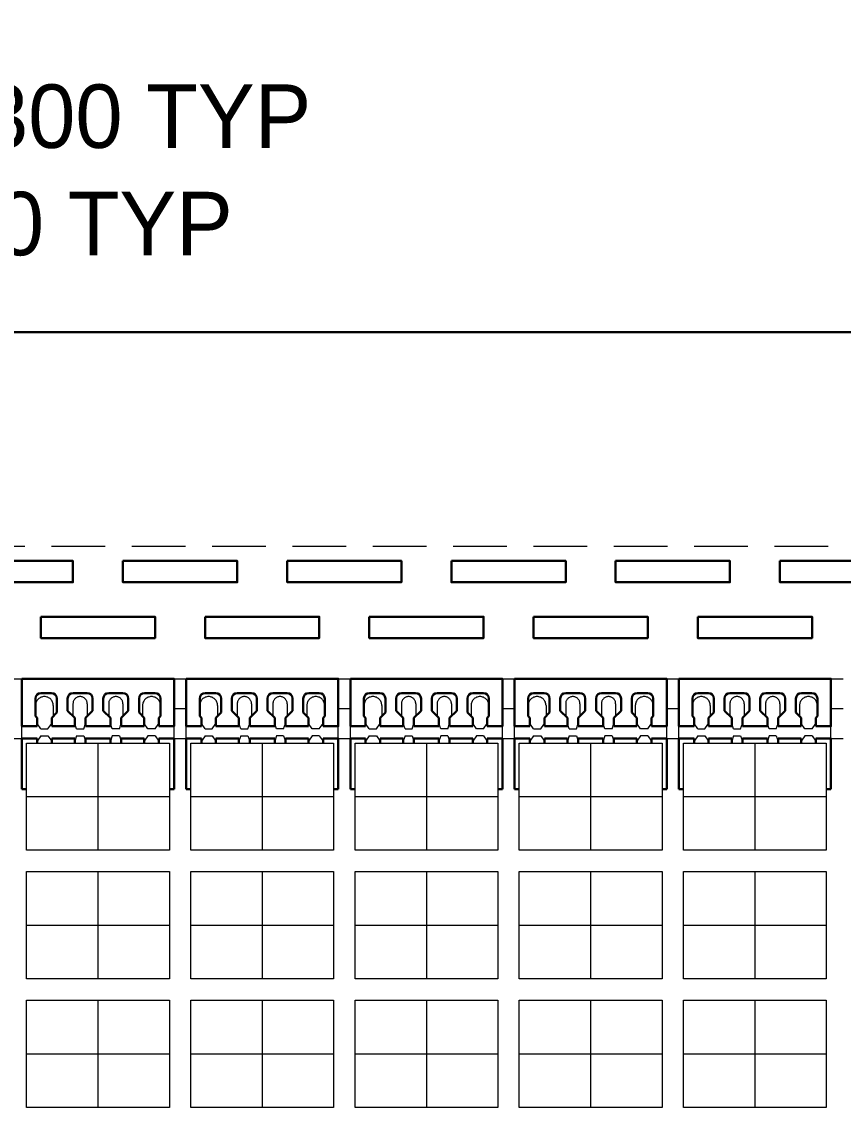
# Model space of a CAD drawing. Extents: x 276.8 to 349.1, y 147.8 to 219.
# Drawn here: x 309.27 to 320.77, y 201.56 to 216.9 of the extents above; entities that cross this region are included whole.
import ezdxf

# ---------------------------------------------------------------- set-up
doc = ezdxf.new("R2010")
doc.units = 0
doc.header["$LTSCALE"] = 3
doc.header["$MEASUREMENT"] = 0
for name, pattern in [('CENTER', [2, 1.25, -0.25, 0.25, -0.25]), ('HIDDEN', [0.375, 0.25, -0.125]), ('PHANTOM', [2.5, 1.25, -0.25, 0.25, -0.25, 0.25, -0.25])]:
    doc.linetypes.add(name, pattern=pattern)
for name, color, linetype, lineweight in [('CLIN', 1, 'CENTER', 15), ('DIM', 4, 'Continuous', 13), ('HIDN', 6, 'HIDDEN', 15), ('HIDN2', 3, 'HIDDEN', 15), ('HIND1', 6, 'HIDDEN', 15), ('OBJ', 3, 'Continuous', 30), ('OBJ1', 7, 'Continuous', 30), ('OBJ3', 40, 'Continuous', 30), ('PHANTOM', 5, 'PHANTOM', 15), ('SAW', 2, 'HIDDEN', 15)]:
    doc.layers.add(name, color=color, linetype=linetype, lineweight=lineweight)
doc.dimstyles.new('3DEC X 2', dxfattribs={"dimtxt": 0.889, "dimasz": 1.27, "dimexe": 0.381, "dimexo": 0.381, "dimgap": 0.381, "dimtad": 0, "dimdec": 3, "dimzin": 0, "dimdsep": 46, "dimtxsty": 'Standard', "dimcen": 0.09, "dimadec": 0, "dimazin": 0, "dimtfac": 1, "dimtdec": 3, "dimtofl": 0, "dimtmove": 0, "dimatfit": 3, "dimfxl": 1, "dimtolj": 1, "dimtzin": 0, "dimarcsym": 0})

# ---------------------------------------------------------------- blocks, each defined once
blk = doc.blocks.new('*D0')
at = {"layer": 'Defpoints', "color": 0, "transparency": 16777216}
for p in [(207.433, -69.159), (207.133, -76.425), (207.433, -76.425)]:
    blk.add_point(p, dxfattribs=at)
at = {"layer": 'DIM', "color": 0, "lineweight": -2, "transparency": 16777216}
for p, q in [((207.133, -76.044), (207.133, -68.778)), ((207.433, -76.044), (207.433, -68.778)), ((205.863, -69.159), (204.593, -69.159)), ((208.703, -69.159), (210.697, -69.159))]:
    blk.add_line(p, q, dxfattribs=at)
at = {"layer": 'DIM', "color": 0, "transparency": 16777216}
for points in [[(205.863, -68.947), (205.863, -69.371), (207.133, -69.159)], [(208.703, -68.947), (208.703, -69.371), (207.433, -69.159)]]:
    blk.add_solid(points, dxfattribs=at)
at = {"layer": 'DIM', "color": 0, "transparency": 16777216, "insert": (214.412, -69.159), "char_height": 0.889, "attachment_point": 5}
blk.add_mtext('\\A1;0.300 TYP', dxfattribs=at)
blk = doc.blocks.new('*D1')
at = {"layer": 'Defpoints', "color": 0, "transparency": 16777216}
for p in [(208.433, -67.656), (206.133, -76.425), (208.433, -76.425)]:
    blk.add_point(p, dxfattribs=at)
at = {"layer": 'DIM', "color": 0, "lineweight": -2, "transparency": 16777216}
for p, q in [((206.133, -76.044), (206.133, -67.275)), ((208.433, -76.044), (208.433, -67.275)), ((204.863, -67.656), (203.593, -67.656)), ((209.703, -67.656), (211.723, -67.656))]:
    blk.add_line(p, q, dxfattribs=at)
at = {"layer": 'DIM', "color": 0, "transparency": 16777216}
for points in [[(204.863, -67.444), (204.863, -67.868), (206.133, -67.656)], [(209.703, -67.444), (209.703, -67.868), (208.433, -67.656)]]:
    blk.add_solid(points, dxfattribs=at)
at = {"layer": 'DIM', "color": 0, "transparency": 16777216, "insert": (215.512, -67.656), "char_height": 0.889, "attachment_point": 5}
blk.add_mtext('\\A1;2.300 TYP', dxfattribs=at)

msp = doc.modelspace()

# ---------------------------------------------------------------- linework, layer by layer
at = {"layer": 'CLIN'}
for p, q in [((310.3332, 206.8071), (310.3332, 205.3071)), ((312.6332, 206.8071), (312.6332, 205.3071)), ((314.9332, 206.8071), (314.9332, 205.3071)), ((317.2332, 206.8071), (317.2332, 205.3071)), ((319.5332, 206.8071), (319.5332, 205.3071)), ((310.3332, 205.0071), (310.3332, 203.5071)), ((312.6332, 205.0071), (312.6332, 203.5071)), ((314.9332, 205.0071), (314.9332, 203.5071)), ((317.2332, 205.0071), (317.2332, 203.5071)), ((319.5332, 205.0071), (319.5332, 203.5071)), ((310.3332, 203.2071), (310.3332, 201.7071)), ((312.6332, 203.2071), (312.6332, 201.7071)), ((314.9332, 203.2071), (314.9332, 201.7071)), ((317.2332, 203.2071), (317.2332, 201.7071)), ((319.5332, 203.2071), (319.5332, 201.7071))]:
    msp.add_line(p, q, dxfattribs=at)
for points in [[(309.3332, 206.0571), (311.3332, 206.0571)], [(311.6332, 206.0571), (313.6332, 206.0571)], [(313.9332, 206.0571), (315.9332, 206.0571)], [(316.2332, 206.0571), (318.2332, 206.0571)], [(318.5332, 206.0571), (320.5332, 206.0571)], [(309.3332, 204.2571), (311.3332, 204.2571)], [(311.6332, 204.2571), (313.6332, 204.2571)], [(313.9332, 204.2571), (315.9332, 204.2571)], [(316.2332, 204.2571), (318.2332, 204.2571)], [(318.5332, 204.2571), (320.5332, 204.2571)], [(309.3332, 202.4571), (311.3332, 202.4571)], [(311.6332, 202.4571), (313.6332, 202.4571)], [(313.9332, 202.4571), (315.9332, 202.4571)], [(316.2332, 202.4571), (318.2332, 202.4571)], [(318.5332, 202.4571), (320.5332, 202.4571)]]:
    msp.add_lwpolyline(points, dxfattribs=at)
at = {"layer": 'HIDN'}
for p, q in [((309.4582, 207.3321), (309.4582, 207.1831)), ((309.7082, 207.3321), (309.7082, 207.1831)), ((309.9832, 207.3571), (309.9832, 207.1831)), ((310.1832, 207.3571), (310.1832, 207.1831)), ((310.4832, 207.3571), (310.4832, 207.1831)), ((310.6832, 207.3571), (310.6832, 207.1831)), ((310.9582, 207.3321), (310.9582, 207.1831)), ((311.7582, 207.3321), (311.7582, 207.1831)), ((312.0082, 207.3321), (312.0082, 207.1831)), ((312.2832, 207.3571), (312.2832, 207.1831)), ((312.4832, 207.3571), (312.4832, 207.1831)), ((312.7832, 207.3571), (312.7832, 207.1831)), ((312.9832, 207.3571), (312.9832, 207.1831)), ((313.2582, 207.3321), (313.2582, 207.1831)), ((314.0582, 207.3321), (314.0582, 207.1831)), ((314.3082, 207.3321), (314.3082, 207.1831)), ((314.5832, 207.3571), (314.5832, 207.1831)), ((314.7832, 207.3571), (314.7832, 207.1831)), ((315.0832, 207.3571), (315.0832, 207.1831)), ((315.2832, 207.3571), (315.2832, 207.1831)), ((315.5582, 207.3321), (315.5582, 207.1831)), ((316.3582, 207.3321), (316.3582, 207.1831)), ((316.6082, 207.3321), (316.6082, 207.1831)), ((316.8832, 207.3571), (316.8832, 207.1831)), ((317.0832, 207.3571), (317.0832, 207.1831)), ((317.3832, 207.3571), (317.3832, 207.1831)), ((317.5832, 207.3571), (317.5832, 207.1831)), ((317.8582, 207.3321), (317.8582, 207.1831)), ((318.6582, 207.3321), (318.6582, 207.1831)), ((318.9082, 207.3321), (318.9082, 207.1831)), ((319.1832, 207.3571), (319.1832, 207.1831)), ((319.3832, 207.3571), (319.3832, 207.1831)), ((319.6832, 207.3571), (319.6832, 207.1831)), ((319.8832, 207.3571), (319.8832, 207.1831)), ((320.1582, 207.3321), (320.1582, 207.1831))]:
    msp.add_line(p, q, dxfattribs=at)
msp.add_lwpolyline([(335.1832, 157.5571), (335.1832, 209.5571), (283.1832, 209.5571), (283.1832, 157.5571)], close=True, dxfattribs=at)
for centre, radius, start in [((309.5832, 207.3321), 0.125, 0), ((310.0832, 207.3571), 0.1, 0), ((310.5832, 207.3571), 0.1, 0), ((311.0832, 207.3321), 0.125, 360), ((311.8832, 207.3321), 0.125, 0), ((312.3832, 207.3571), 0.1, 0), ((312.8832, 207.3571), 0.1, 0), ((313.3832, 207.3321), 0.125, 360), ((314.1832, 207.3321), 0.125, 0), ((314.6832, 207.3571), 0.1, 0), ((315.1832, 207.3571), 0.1, 0), ((315.6832, 207.3321), 0.125, 360), ((316.4832, 207.3321), 0.125, 0), ((316.9832, 207.3571), 0.1, 0), ((317.4832, 207.3571), 0.1, 0), ((317.9832, 207.3321), 0.125, 360), ((318.7832, 207.3321), 0.125, 0), ((319.2832, 207.3571), 0.1, 0), ((319.7832, 207.3571), 0.1, 0), ((320.2832, 207.3321), 0.125, 360)]:
    msp.add_arc(centre, radius, start, 180, dxfattribs=at)
at = {"layer": 'HIDN2'}
for p, q in [((311.3982, 207.2921), (311.5682, 207.2921)), ((313.6982, 207.2921), (313.8682, 207.2921)), ((315.9982, 207.2921), (316.1682, 207.2921)), ((318.2982, 207.2921), (318.4682, 207.2921)), ((320.5982, 207.2921), (320.7682, 207.2921)), ((309.2682, 206.8721), (309.2682, 207.0421)), ((311.3982, 206.8721), (311.3982, 207.0421)), ((311.5682, 206.8721), (311.5682, 207.0421)), ((313.6982, 206.8721), (313.6982, 207.0421)), ((313.8682, 206.8721), (313.8682, 207.0421)), ((315.9982, 206.8721), (315.9982, 207.0421)), ((316.1682, 206.8721), (316.1682, 207.0421)), ((318.2982, 206.8721), (318.2982, 207.0421)), ((318.4682, 206.8721), (318.4682, 207.0421)), ((320.5982, 206.8721), (320.5982, 207.0421)), ((309.0982, 206.8721), (309.2682, 206.8721)), ((311.3982, 206.8721), (311.5682, 206.8721)), ((313.6982, 206.8721), (313.8682, 206.8721)), ((315.9982, 206.8721), (316.1682, 206.8721)), ((318.2982, 206.8721), (318.4682, 206.8721)), ((320.5982, 206.8721), (320.7682, 206.8721))]:
    msp.add_line(p, q, dxfattribs=at)
at = {"layer": 'HIND1'}
for p, q in [((309.0982, 207.7071), (309.2682, 207.7071)), ((311.3982, 207.7071), (311.5682, 207.7071)), ((313.6982, 207.7071), (313.8682, 207.7071)), ((315.9982, 207.7071), (316.1682, 207.7071)), ((318.2982, 207.7071), (318.4682, 207.7071)), ((320.5982, 207.7071), (320.7682, 207.7071))]:
    msp.add_line(p, q, dxfattribs=at)
msp.add_lwpolyline([(335.1832, 157.5571), (335.1832, 209.5571), (283.1832, 209.5571), (283.1832, 157.5571)], close=True, dxfattribs=at)
at = {"layer": 'OBJ'}
msp.add_line((339.8721, 212.5571), (283.6832, 212.5571), dxfattribs=at)
at = {"layer": 'OBJ1'}
for points in [[(308.3832, 209.3571), (309.9832, 209.3571), (309.9832, 209.0571), (308.3832, 209.0571)], [(310.6832, 209.3571), (312.2832, 209.3571), (312.2832, 209.0571), (310.6832, 209.0571)], [(312.9832, 209.3571), (314.5832, 209.3571), (314.5832, 209.0571), (312.9832, 209.0571)], [(315.2832, 209.3571), (316.8832, 209.3571), (316.8832, 209.0571), (315.2832, 209.0571)], [(317.5832, 209.3571), (319.1832, 209.3571), (319.1832, 209.0571), (317.5832, 209.0571)], [(319.8832, 209.3571), (321.4832, 209.3571), (321.4832, 209.0571), (319.8832, 209.0571)], [(309.5332, 208.5751), (311.1332, 208.5751), (311.1332, 208.2751), (309.5332, 208.2751)], [(311.8332, 208.5751), (313.4332, 208.5751), (313.4332, 208.2751), (311.8332, 208.2751)], [(314.1332, 208.5751), (315.7332, 208.5751), (315.7332, 208.2751), (314.1332, 208.2751)], [(316.4332, 208.5751), (318.0332, 208.5751), (318.0332, 208.2751), (316.4332, 208.2751)], [(318.7332, 208.5751), (320.3332, 208.5751), (320.3332, 208.2751), (318.7332, 208.2751)]]:
    msp.add_lwpolyline(points, close=True, dxfattribs=at)
at = {"layer": 'OBJ3'}
for p, q in [((309.2682, 207.0421), (309.2682, 207.7071)), ((311.5682, 207.0421), (311.5682, 207.7071)), ((313.8682, 207.0421), (313.8682, 207.7071)), ((316.1682, 207.0421), (316.1682, 207.7071)), ((318.4682, 207.0421), (318.4682, 207.7071)), ((309.6822, 207.5071), (309.5342, 207.5071)), ((310.1822, 207.5071), (309.9842, 207.5071)), ((310.6822, 207.5071), (310.4842, 207.5071)), ((311.1322, 207.5071), (310.9842, 207.5071)), ((311.9822, 207.5071), (311.8342, 207.5071)), ((312.4822, 207.5071), (312.2842, 207.5071)), ((312.9822, 207.5071), (312.7842, 207.5071)), ((313.4322, 207.5071), (313.2842, 207.5071)), ((314.2822, 207.5071), (314.1342, 207.5071)), ((314.7822, 207.5071), (314.5842, 207.5071)), ((315.2822, 207.5071), (315.0842, 207.5071)), ((315.7322, 207.5071), (315.5842, 207.5071)), ((316.5822, 207.5071), (316.4342, 207.5071)), ((317.0822, 207.5071), (316.8842, 207.5071)), ((317.5822, 207.5071), (317.3842, 207.5071)), ((318.0322, 207.5071), (317.8842, 207.5071)), ((318.8822, 207.5071), (318.7342, 207.5071)), ((319.3822, 207.5071), (319.1842, 207.5071)), ((319.8822, 207.5071), (319.6842, 207.5071)), ((320.3322, 207.5071), (320.1842, 207.5071)), ((309.4582, 207.4311), (309.4582, 207.1831)), ((309.7582, 207.4311), (309.7582, 207.2331)), ((309.9082, 207.4311), (309.9082, 207.2581)), ((310.2582, 207.4311), (310.2582, 207.2581)), ((310.4082, 207.4311), (310.4082, 207.2581)), ((310.7582, 207.4311), (310.7582, 207.2581)), ((310.9082, 207.4311), (310.9082, 207.2331)), ((311.2082, 207.4311), (311.2082, 207.1831)), ((311.7582, 207.4311), (311.7582, 207.1831)), ((312.0582, 207.4311), (312.0582, 207.2331)), ((312.2082, 207.4311), (312.2082, 207.2581)), ((312.5582, 207.4311), (312.5582, 207.2581)), ((312.7082, 207.4311), (312.7082, 207.2581)), ((313.0582, 207.4311), (313.0582, 207.2581)), ((313.2082, 207.4311), (313.2082, 207.2331)), ((313.5082, 207.4311), (313.5082, 207.1831)), ((314.0582, 207.4311), (314.0582, 207.1831)), ((314.3582, 207.4311), (314.3582, 207.2331)), ((314.5082, 207.4311), (314.5082, 207.2581)), ((314.8582, 207.4311), (314.8582, 207.2581)), ((315.0082, 207.4311), (315.0082, 207.2581)), ((315.3582, 207.4311), (315.3582, 207.2581)), ((315.5082, 207.4311), (315.5082, 207.2331)), ((315.8082, 207.4311), (315.8082, 207.1831)), ((316.3582, 207.4311), (316.3582, 207.1831)), ((316.6582, 207.4311), (316.6582, 207.2331)), ((316.8082, 207.4311), (316.8082, 207.2581)), ((317.1582, 207.4311), (317.1582, 207.2581)), ((317.3082, 207.4311), (317.3082, 207.2581)), ((317.6582, 207.4311), (317.6582, 207.2581)), ((317.8082, 207.4311), (317.8082, 207.2331)), ((318.1082, 207.4311), (318.1082, 207.1831)), ((318.6582, 207.4311), (318.6582, 207.1831)), ((318.9582, 207.4311), (318.9582, 207.2331)), ((319.1082, 207.4311), (319.1082, 207.2581)), ((319.4582, 207.4311), (319.4582, 207.2581)), ((319.6082, 207.4311), (319.6082, 207.2581)), ((319.9582, 207.4311), (319.9582, 207.2581)), ((320.1082, 207.4311), (320.1082, 207.2331)), ((320.4082, 207.4311), (320.4082, 207.1831)), ((309.4582, 207.1831), (309.4812, 207.1601)), ((309.4812, 207.1601), (309.4812, 207.1071)), ((309.6852, 207.1601), (309.7582, 207.2331)), ((309.6852, 207.1601), (309.6852, 207.1071)), ((309.9082, 207.2581), (310.0082, 207.1581)), ((310.0082, 207.1581), (310.0082, 207.1071)), ((310.1582, 207.1581), (310.2582, 207.2581)), ((310.1582, 207.1581), (310.1582, 207.1071)), ((310.5082, 207.1581), (310.4082, 207.2581)), ((310.5082, 207.1581), (310.5082, 207.1071)), ((310.7582, 207.2581), (310.6582, 207.1581)), ((310.6582, 207.1581), (310.6582, 207.1071)), ((310.9082, 207.2331), (310.9812, 207.1601)), ((310.9812, 207.1601), (310.9812, 207.1071)), ((311.1852, 207.1601), (311.2082, 207.1831)), ((311.1852, 207.1601), (311.1852, 207.1071)), ((311.7582, 207.1831), (311.7812, 207.1601)), ((311.7812, 207.1601), (311.7812, 207.1071)), ((311.9852, 207.1601), (312.0582, 207.2331)), ((311.9852, 207.1601), (311.9852, 207.1071)), ((312.2082, 207.2581), (312.3082, 207.1581)), ((312.3082, 207.1581), (312.3082, 207.1071)), ((312.4582, 207.1581), (312.5582, 207.2581)), ((312.4582, 207.1581), (312.4582, 207.1071)), ((312.8082, 207.1581), (312.7082, 207.2581)), ((312.8082, 207.1581), (312.8082, 207.1071)), ((313.0582, 207.2581), (312.9582, 207.1581)), ((312.9582, 207.1581), (312.9582, 207.1071)), ((313.2082, 207.2331), (313.2812, 207.1601)), ((313.2812, 207.1601), (313.2812, 207.1071)), ((313.4852, 207.1601), (313.5082, 207.1831)), ((313.4852, 207.1601), (313.4852, 207.1071)), ((314.0582, 207.1831), (314.0812, 207.1601)), ((314.0812, 207.1601), (314.0812, 207.1071)), ((314.2852, 207.1601), (314.3582, 207.2331)), ((314.2852, 207.1601), (314.2852, 207.1071)), ((314.5082, 207.2581), (314.6082, 207.1581)), ((314.6082, 207.1581), (314.6082, 207.1071)), ((314.7582, 207.1581), (314.8582, 207.2581)), ((314.7582, 207.1581), (314.7582, 207.1071)), ((315.1082, 207.1581), (315.0082, 207.2581)), ((315.1082, 207.1581), (315.1082, 207.1071)), ((315.3582, 207.2581), (315.2582, 207.1581)), ((315.2582, 207.1581), (315.2582, 207.1071)), ((315.5082, 207.2331), (315.5812, 207.1601)), ((315.5812, 207.1601), (315.5812, 207.1071)), ((315.7852, 207.1601), (315.8082, 207.1831)), ((315.7852, 207.1601), (315.7852, 207.1071)), ((316.3582, 207.1831), (316.3812, 207.1601)), ((316.3812, 207.1601), (316.3812, 207.1071)), ((316.5852, 207.1601), (316.6582, 207.2331)), ((316.5852, 207.1601), (316.5852, 207.1071)), ((316.8082, 207.2581), (316.9082, 207.1581)), ((316.9082, 207.1581), (316.9082, 207.1071)), ((317.0582, 207.1581), (317.1582, 207.2581)), ((317.0582, 207.1581), (317.0582, 207.1071)), ((317.4082, 207.1581), (317.3082, 207.2581)), ((317.4082, 207.1581), (317.4082, 207.1071)), ((317.6582, 207.2581), (317.5582, 207.1581)), ((317.5582, 207.1581), (317.5582, 207.1071)), ((317.8082, 207.2331), (317.8812, 207.1601)), ((317.8812, 207.1601), (317.8812, 207.1071)), ((318.0852, 207.1601), (318.1082, 207.1831)), ((318.0852, 207.1601), (318.0852, 207.1071)), ((318.6582, 207.1831), (318.6812, 207.1601)), ((318.6812, 207.1601), (318.6812, 207.1071)), ((318.8852, 207.1601), (318.9582, 207.2331)), ((318.8852, 207.1601), (318.8852, 207.1071)), ((319.1082, 207.2581), (319.2082, 207.1581)), ((319.2082, 207.1581), (319.2082, 207.1071)), ((319.3582, 207.1581), (319.4582, 207.2581)), ((319.3582, 207.1581), (319.3582, 207.1071)), ((319.7082, 207.1581), (319.6082, 207.2581)), ((319.7082, 207.1581), (319.7082, 207.1071)), ((319.9582, 207.2581), (319.8582, 207.1581)), ((319.8582, 207.1581), (319.8582, 207.1071)), ((320.1082, 207.2331), (320.1812, 207.1601)), ((320.1812, 207.1601), (320.1812, 207.1071)), ((320.3852, 207.1601), (320.4082, 207.1831)), ((320.3852, 207.1601), (320.3852, 207.1071)), ((309.4812, 207.0421), (309.2682, 207.0421)), ((309.4812, 207.1071), (309.4812, 207.0421)), ((309.6852, 207.1071), (309.6852, 207.0421)), ((310.0082, 207.1071), (310.0082, 207.0421)), ((310.1582, 207.1071), (310.1582, 207.0421)), ((310.5082, 207.1071), (310.5082, 207.0421)), ((310.6582, 207.1071), (310.6582, 207.0421)), ((310.9812, 207.1071), (310.9812, 207.0421)), ((311.1852, 207.1071), (311.1852, 207.0421)), ((311.7812, 207.0421), (311.5682, 207.0421)), ((311.7812, 207.1071), (311.7812, 207.0421)), ((311.9852, 207.1071), (311.9852, 207.0421)), ((312.3082, 207.1071), (312.3082, 207.0421)), ((312.4582, 207.1071), (312.4582, 207.0421)), ((312.8082, 207.1071), (312.8082, 207.0421)), ((312.9582, 207.1071), (312.9582, 207.0421)), ((313.2812, 207.1071), (313.2812, 207.0421)), ((313.4852, 207.1071), (313.4852, 207.0421)), ((314.0812, 207.0421), (313.8682, 207.0421)), ((314.0812, 207.1071), (314.0812, 207.0421)), ((314.2852, 207.1071), (314.2852, 207.0421)), ((314.6082, 207.1071), (314.6082, 207.0421)), ((314.7582, 207.1071), (314.7582, 207.0421)), ((315.1082, 207.1071), (315.1082, 207.0421)), ((315.2582, 207.1071), (315.2582, 207.0421)), ((315.5812, 207.1071), (315.5812, 207.0421)), ((315.7852, 207.1071), (315.7852, 207.0421)), ((316.3812, 207.0421), (316.1682, 207.0421)), ((316.3812, 207.1071), (316.3812, 207.0421)), ((316.5852, 207.1071), (316.5852, 207.0421)), ((316.9082, 207.1071), (316.9082, 207.0421)), ((317.0582, 207.1071), (317.0582, 207.0421)), ((317.4082, 207.1071), (317.4082, 207.0421)), ((317.5582, 207.1071), (317.5582, 207.0421)), ((317.8812, 207.1071), (317.8812, 207.0421)), ((318.0852, 207.1071), (318.0852, 207.0421)), ((318.6812, 207.0421), (318.4682, 207.0421)), ((318.6812, 207.1071), (318.6812, 207.0421)), ((318.8852, 207.1071), (318.8852, 207.0421)), ((319.2082, 207.1071), (319.2082, 207.0421)), ((319.3582, 207.1071), (319.3582, 207.0421)), ((319.7082, 207.1071), (319.7082, 207.0421)), ((319.8582, 207.1071), (319.8582, 207.0421)), ((320.1812, 207.1071), (320.1812, 207.0421)), ((320.3852, 207.1071), (320.3852, 207.0421)), ((309.4812, 206.8071), (309.4812, 206.8721)), ((309.6852, 206.8071), (309.6852, 206.8721)), ((310.0082, 206.8071), (310.0082, 206.8721)), ((310.1582, 206.8071), (310.1582, 206.8721)), ((310.5082, 206.8071), (310.5082, 206.8721)), ((310.6582, 206.8071), (310.6582, 206.8721)), ((310.9812, 206.8071), (310.9812, 206.8721)), ((311.1852, 206.8071), (311.1852, 206.8721)), ((311.7812, 206.8071), (311.7812, 206.8721)), ((311.9852, 206.8071), (311.9852, 206.8721)), ((312.3082, 206.8071), (312.3082, 206.8721)), ((312.4582, 206.8071), (312.4582, 206.8721)), ((312.8082, 206.8071), (312.8082, 206.8721)), ((312.9582, 206.8071), (312.9582, 206.8721)), ((313.2812, 206.8071), (313.2812, 206.8721)), ((313.4852, 206.8071), (313.4852, 206.8721)), ((314.0812, 206.8071), (314.0812, 206.8721)), ((314.2852, 206.8071), (314.2852, 206.8721)), ((314.6082, 206.8071), (314.6082, 206.8721)), ((314.7582, 206.8071), (314.7582, 206.8721)), ((315.1082, 206.8071), (315.1082, 206.8721)), ((315.2582, 206.8071), (315.2582, 206.8721)), ((315.5812, 206.8071), (315.5812, 206.8721)), ((315.7852, 206.8071), (315.7852, 206.8721)), ((316.3812, 206.8071), (316.3812, 206.8721)), ((316.5852, 206.8071), (316.5852, 206.8721)), ((316.9082, 206.8071), (316.9082, 206.8721)), ((317.0582, 206.8071), (317.0582, 206.8721)), ((317.4082, 206.8071), (317.4082, 206.8721)), ((317.5582, 206.8071), (317.5582, 206.8721)), ((317.8812, 206.8071), (317.8812, 206.8721)), ((318.0852, 206.8071), (318.0852, 206.8721)), ((318.6812, 206.8071), (318.6812, 206.8721)), ((318.8852, 206.8071), (318.8852, 206.8721)), ((319.2082, 206.8071), (319.2082, 206.8721)), ((319.3582, 206.8071), (319.3582, 206.8721)), ((319.7082, 206.8071), (319.7082, 206.8721)), ((319.8582, 206.8071), (319.8582, 206.8721)), ((320.1812, 206.8071), (320.1812, 206.8721)), ((320.3852, 206.8071), (320.3852, 206.8721)), ((309.3332, 206.1591), (309.2682, 206.1591)), ((311.3332, 206.1591), (311.3982, 206.1591)), ((311.6332, 206.1591), (311.5682, 206.1591)), ((313.6332, 206.1591), (313.6982, 206.1591)), ((313.9332, 206.1591), (313.8682, 206.1591)), ((315.9332, 206.1591), (315.9982, 206.1591)), ((316.2332, 206.1591), (316.1682, 206.1591)), ((318.2332, 206.1591), (318.2982, 206.1591)), ((318.5332, 206.1591), (318.4682, 206.1591)), ((320.5332, 206.1591), (320.5982, 206.1591))]:
    msp.add_line(p, q, dxfattribs=at)
for points in [[(309.2682, 207.7071), (311.3982, 207.7071), (311.3982, 207.0421), (311.1852, 207.0421)], [(311.5682, 207.7071), (313.6982, 207.7071), (313.6982, 207.0421), (313.4852, 207.0421)], [(313.8682, 207.7071), (315.9982, 207.7071), (315.9982, 207.0421), (315.7852, 207.0421)], [(316.1682, 207.7071), (318.2982, 207.7071), (318.2982, 207.0421), (318.0852, 207.0421)], [(318.4682, 207.7071), (320.5982, 207.7071), (320.5982, 207.0421), (320.3852, 207.0421)], [(310.0082, 207.0421), (309.6852, 207.0421)], [(310.5082, 207.0421), (310.1582, 207.0421)], [(310.5082, 207.0421), (310.1582, 207.0421)], [(310.9812, 207.0421), (310.6582, 207.0421)], [(312.3082, 207.0421), (311.9852, 207.0421)], [(312.8082, 207.0421), (312.4582, 207.0421)], [(312.8082, 207.0421), (312.4582, 207.0421)], [(313.2812, 207.0421), (312.9582, 207.0421)], [(314.6082, 207.0421), (314.2852, 207.0421)], [(315.1082, 207.0421), (314.7582, 207.0421)], [(315.1082, 207.0421), (314.7582, 207.0421)], [(315.5812, 207.0421), (315.2582, 207.0421)], [(316.9082, 207.0421), (316.5852, 207.0421)], [(317.4082, 207.0421), (317.0582, 207.0421)], [(317.4082, 207.0421), (317.0582, 207.0421)], [(317.8812, 207.0421), (317.5582, 207.0421)], [(319.2082, 207.0421), (318.8852, 207.0421)], [(319.7082, 207.0421), (319.3582, 207.0421)], [(319.7082, 207.0421), (319.3582, 207.0421)], [(320.1812, 207.0421), (319.8582, 207.0421)], [(309.4812, 206.8721), (309.2682, 206.8721), (309.2682, 206.1591)], [(310.0082, 206.8721), (309.6852, 206.8721)], [(310.5082, 206.8721), (310.1582, 206.8721)], [(310.9812, 206.8721), (310.6582, 206.8721)], [(311.3982, 206.1591), (311.3982, 206.8721), (311.1852, 206.8721)], [(311.7812, 206.8721), (311.5682, 206.8721), (311.5682, 206.1591)], [(312.3082, 206.8721), (311.9852, 206.8721)], [(312.8082, 206.8721), (312.4582, 206.8721)], [(313.2812, 206.8721), (312.9582, 206.8721)], [(313.6982, 206.1591), (313.6982, 206.8721), (313.4852, 206.8721)], [(314.0812, 206.8721), (313.8682, 206.8721), (313.8682, 206.1591)], [(314.6082, 206.8721), (314.2852, 206.8721)], [(315.1082, 206.8721), (314.7582, 206.8721)], [(315.5812, 206.8721), (315.2582, 206.8721)], [(315.9982, 206.1591), (315.9982, 206.8721), (315.7852, 206.8721)], [(316.3812, 206.8721), (316.1682, 206.8721), (316.1682, 206.1591)], [(316.9082, 206.8721), (316.5852, 206.8721)], [(317.4082, 206.8721), (317.0582, 206.8721)], [(317.8812, 206.8721), (317.5582, 206.8721)], [(318.2982, 206.1591), (318.2982, 206.8721), (318.0852, 206.8721)], [(318.6812, 206.8721), (318.4682, 206.8721), (318.4682, 206.1591)], [(319.2082, 206.8721), (318.8852, 206.8721)], [(319.7082, 206.8721), (319.3582, 206.8721)], [(320.1812, 206.8721), (319.8582, 206.8721)], [(320.5982, 206.1591), (320.5982, 206.8721), (320.3852, 206.8721)]]:
    msp.add_lwpolyline(points, dxfattribs=at)
for centre, start, end in [((309.5342, 207.4311), 90, 180), ((309.6822, 207.4311), 0, 90), ((309.9842, 207.4311), 90, 180), ((310.1822, 207.4311), 360, 90), ((310.4842, 207.4311), 90, 180), ((310.6822, 207.4311), 0, 90), ((310.9842, 207.4311), 90, 180), ((311.1322, 207.4311), 0, 90), ((311.8342, 207.4311), 90, 180), ((311.9822, 207.4311), 0, 90), ((312.2842, 207.4311), 90, 180), ((312.4822, 207.4311), 360, 90), ((312.7842, 207.4311), 90, 180), ((312.9822, 207.4311), 0, 90), ((313.2842, 207.4311), 90, 180), ((313.4322, 207.4311), 0, 90), ((314.1342, 207.4311), 90, 180), ((314.2822, 207.4311), 0, 90), ((314.5842, 207.4311), 90, 180), ((314.7822, 207.4311), 360, 90), ((315.0842, 207.4311), 90, 180), ((315.2822, 207.4311), 0, 90), ((315.5842, 207.4311), 90, 180), ((315.7322, 207.4311), 0, 90), ((316.4342, 207.4311), 90, 180), ((316.5822, 207.4311), 0, 90), ((316.8842, 207.4311), 90, 180), ((317.0822, 207.4311), 360, 90), ((317.3842, 207.4311), 90, 180), ((317.5822, 207.4311), 0, 90), ((317.8842, 207.4311), 90, 180), ((318.0322, 207.4311), 0, 90), ((318.7342, 207.4311), 90, 180), ((318.8822, 207.4311), 0, 90), ((319.1842, 207.4311), 90, 180), ((319.3822, 207.4311), 360, 90), ((319.6842, 207.4311), 90, 180), ((319.8822, 207.4311), 0, 90), ((320.1842, 207.4311), 90, 180), ((320.3322, 207.4311), 0, 90)]:
    msp.add_arc(centre, 0.076, start, end, dxfattribs=at)
at = {"layer": 'PHANTOM'}
for points in [[(311.3332, 205.3071), (309.3332, 205.3071), (309.3332, 206.8071), (311.3332, 206.8071)], [(313.6332, 205.3071), (311.6332, 205.3071), (311.6332, 206.8071), (313.6332, 206.8071)], [(315.9332, 205.3071), (313.9332, 205.3071), (313.9332, 206.8071), (315.9332, 206.8071)], [(318.2332, 205.3071), (316.2332, 205.3071), (316.2332, 206.8071), (318.2332, 206.8071)], [(320.5332, 205.3071), (318.5332, 205.3071), (318.5332, 206.8071), (320.5332, 206.8071)], [(311.3332, 203.5071), (309.3332, 203.5071), (309.3332, 205.0071), (311.3332, 205.0071)], [(313.6332, 203.5071), (311.6332, 203.5071), (311.6332, 205.0071), (313.6332, 205.0071)], [(315.9332, 203.5071), (313.9332, 203.5071), (313.9332, 205.0071), (315.9332, 205.0071)], [(318.2332, 203.5071), (316.2332, 203.5071), (316.2332, 205.0071), (318.2332, 205.0071)], [(320.5332, 203.5071), (318.5332, 203.5071), (318.5332, 205.0071), (320.5332, 205.0071)], [(311.3332, 201.7071), (309.3332, 201.7071), (309.3332, 203.2071), (311.3332, 203.2071)], [(313.6332, 201.7071), (311.6332, 201.7071), (311.6332, 203.2071), (313.6332, 203.2071)], [(315.9332, 201.7071), (313.9332, 201.7071), (313.9332, 203.2071), (315.9332, 203.2071)], [(318.2332, 201.7071), (316.2332, 201.7071), (316.2332, 203.2071), (318.2332, 203.2071)], [(320.5332, 201.7071), (318.5332, 201.7071), (318.5332, 203.2071), (320.5332, 203.2071)]]:
    msp.add_lwpolyline(points, close=True, dxfattribs=at)
at = {"layer": 'SAW'}
for p, q in [((309.5332, 207.0071), (309.4812, 207.0801)), ((309.5332, 207.0071), (309.6332, 207.0071)), ((309.6332, 207.0071), (309.6852, 207.0801)), ((310.0332, 207.0071), (310.0082, 207.0801)), ((310.0332, 207.0071), (310.0082, 207.0801)), ((310.0332, 207.0071), (310.1332, 207.0071)), ((310.0332, 207.0071), (310.1332, 207.0071)), ((310.1332, 207.0071), (310.1582, 207.0801)), ((310.1332, 207.0071), (310.1582, 207.0801)), ((310.5332, 207.0071), (310.5082, 207.0801)), ((310.5332, 207.0071), (310.5082, 207.0801)), ((310.6332, 207.0071), (310.5332, 207.0071)), ((310.6332, 207.0071), (310.5332, 207.0071)), ((310.6332, 207.0071), (310.6582, 207.0801)), ((311.0332, 207.0071), (310.9812, 207.0801)), ((311.1332, 207.0071), (311.0332, 207.0071)), ((311.1332, 207.0071), (311.0332, 207.0071)), ((311.1332, 207.0071), (311.1852, 207.0801)), ((311.8332, 207.0071), (311.7812, 207.0801)), ((311.8332, 207.0071), (311.9332, 207.0071)), ((311.9332, 207.0071), (311.9852, 207.0801)), ((312.3332, 207.0071), (312.3082, 207.0801)), ((312.3332, 207.0071), (312.3082, 207.0801)), ((312.3332, 207.0071), (312.4332, 207.0071)), ((312.3332, 207.0071), (312.4332, 207.0071)), ((312.4332, 207.0071), (312.4582, 207.0801)), ((312.4332, 207.0071), (312.4582, 207.0801)), ((312.8332, 207.0071), (312.8082, 207.0801)), ((312.8332, 207.0071), (312.8082, 207.0801)), ((312.9332, 207.0071), (312.8332, 207.0071)), ((312.9332, 207.0071), (312.8332, 207.0071)), ((312.9332, 207.0071), (312.9582, 207.0801)), ((313.3332, 207.0071), (313.2812, 207.0801)), ((313.4332, 207.0071), (313.3332, 207.0071)), ((313.4332, 207.0071), (313.3332, 207.0071)), ((313.4332, 207.0071), (313.4852, 207.0801)), ((314.1332, 207.0071), (314.0812, 207.0801)), ((314.1332, 207.0071), (314.2332, 207.0071)), ((314.2332, 207.0071), (314.2852, 207.0801)), ((314.6332, 207.0071), (314.6082, 207.0801)), ((314.6332, 207.0071), (314.6082, 207.0801)), ((314.6332, 207.0071), (314.7332, 207.0071)), ((314.6332, 207.0071), (314.7332, 207.0071)), ((314.7332, 207.0071), (314.7582, 207.0801)), ((314.7332, 207.0071), (314.7582, 207.0801)), ((315.1332, 207.0071), (315.1082, 207.0801)), ((315.1332, 207.0071), (315.1082, 207.0801)), ((315.2332, 207.0071), (315.1332, 207.0071)), ((315.2332, 207.0071), (315.1332, 207.0071)), ((315.2332, 207.0071), (315.2582, 207.0801)), ((315.6332, 207.0071), (315.5812, 207.0801)), ((315.7332, 207.0071), (315.6332, 207.0071)), ((315.7332, 207.0071), (315.6332, 207.0071)), ((315.7332, 207.0071), (315.7852, 207.0801)), ((316.4332, 207.0071), (316.3812, 207.0801)), ((316.4332, 207.0071), (316.5332, 207.0071)), ((316.5332, 207.0071), (316.5852, 207.0801)), ((316.9332, 207.0071), (316.9082, 207.0801)), ((316.9332, 207.0071), (316.9082, 207.0801)), ((316.9332, 207.0071), (317.0332, 207.0071)), ((316.9332, 207.0071), (317.0332, 207.0071)), ((317.0332, 207.0071), (317.0582, 207.0801)), ((317.0332, 207.0071), (317.0582, 207.0801)), ((317.4332, 207.0071), (317.4082, 207.0801)), ((317.4332, 207.0071), (317.4082, 207.0801)), ((317.5332, 207.0071), (317.4332, 207.0071)), ((317.5332, 207.0071), (317.4332, 207.0071)), ((317.5332, 207.0071), (317.5582, 207.0801)), ((317.9332, 207.0071), (317.8812, 207.0801)), ((318.0332, 207.0071), (317.9332, 207.0071)), ((318.0332, 207.0071), (317.9332, 207.0071)), ((318.0332, 207.0071), (318.0852, 207.0801)), ((318.7332, 207.0071), (318.6812, 207.0801)), ((318.7332, 207.0071), (318.8332, 207.0071)), ((318.8332, 207.0071), (318.8852, 207.0801)), ((319.2332, 207.0071), (319.2082, 207.0801)), ((319.2332, 207.0071), (319.2082, 207.0801)), ((319.2332, 207.0071), (319.3332, 207.0071)), ((319.2332, 207.0071), (319.3332, 207.0071)), ((319.3332, 207.0071), (319.3582, 207.0801)), ((319.3332, 207.0071), (319.3582, 207.0801)), ((319.7332, 207.0071), (319.7082, 207.0801)), ((319.7332, 207.0071), (319.7082, 207.0801)), ((319.8332, 207.0071), (319.7332, 207.0071)), ((319.8332, 207.0071), (319.7332, 207.0071)), ((319.8332, 207.0071), (319.8582, 207.0801)), ((320.2332, 207.0071), (320.1812, 207.0801)), ((320.3332, 207.0071), (320.2332, 207.0071)), ((320.3332, 207.0071), (320.2332, 207.0071)), ((320.3332, 207.0071), (320.3852, 207.0801)), ((309.5332, 206.9071), (309.4812, 206.8341)), ((309.5332, 206.9071), (309.6332, 206.9071)), ((309.5332, 206.9071), (309.6332, 206.9071)), ((309.6332, 206.9071), (309.6852, 206.8341)), ((310.0332, 206.9071), (310.0082, 206.8341)), ((310.0332, 206.9071), (310.0082, 206.8341)), ((310.0332, 206.9071), (310.1332, 206.9071)), ((310.0332, 206.9071), (310.1332, 206.9071)), ((310.1332, 206.9071), (310.1582, 206.8341)), ((310.1332, 206.9071), (310.1582, 206.8341)), ((310.5332, 206.9071), (310.5082, 206.8341)), ((310.5332, 206.9071), (310.5082, 206.8341)), ((310.6332, 206.9071), (310.5332, 206.9071)), ((310.6332, 206.9071), (310.5332, 206.9071)), ((310.6332, 206.9071), (310.6582, 206.8341)), ((311.0332, 206.9071), (310.9812, 206.8341)), ((311.1332, 206.9071), (311.0332, 206.9071)), ((311.1332, 206.9071), (311.0332, 206.9071)), ((311.1332, 206.9071), (311.1852, 206.8341)), ((311.8332, 206.9071), (311.7812, 206.8341)), ((311.8332, 206.9071), (311.9332, 206.9071)), ((311.8332, 206.9071), (311.9332, 206.9071)), ((311.9332, 206.9071), (311.9852, 206.8341)), ((312.3332, 206.9071), (312.3082, 206.8341)), ((312.3332, 206.9071), (312.3082, 206.8341)), ((312.3332, 206.9071), (312.4332, 206.9071)), ((312.3332, 206.9071), (312.4332, 206.9071)), ((312.4332, 206.9071), (312.4582, 206.8341)), ((312.4332, 206.9071), (312.4582, 206.8341)), ((312.8332, 206.9071), (312.8082, 206.8341)), ((312.8332, 206.9071), (312.8082, 206.8341)), ((312.9332, 206.9071), (312.8332, 206.9071)), ((312.9332, 206.9071), (312.8332, 206.9071)), ((312.9332, 206.9071), (312.9582, 206.8341)), ((313.3332, 206.9071), (313.2812, 206.8341)), ((313.4332, 206.9071), (313.3332, 206.9071)), ((313.4332, 206.9071), (313.3332, 206.9071)), ((313.4332, 206.9071), (313.4852, 206.8341)), ((314.1332, 206.9071), (314.0812, 206.8341)), ((314.1332, 206.9071), (314.2332, 206.9071)), ((314.1332, 206.9071), (314.2332, 206.9071)), ((314.2332, 206.9071), (314.2852, 206.8341)), ((314.6332, 206.9071), (314.6082, 206.8341)), ((314.6332, 206.9071), (314.6082, 206.8341)), ((314.6332, 206.9071), (314.7332, 206.9071)), ((314.6332, 206.9071), (314.7332, 206.9071)), ((314.7332, 206.9071), (314.7582, 206.8341)), ((314.7332, 206.9071), (314.7582, 206.8341)), ((315.1332, 206.9071), (315.1082, 206.8341)), ((315.1332, 206.9071), (315.1082, 206.8341)), ((315.2332, 206.9071), (315.1332, 206.9071)), ((315.2332, 206.9071), (315.1332, 206.9071)), ((315.2332, 206.9071), (315.2582, 206.8341)), ((315.6332, 206.9071), (315.5812, 206.8341)), ((315.7332, 206.9071), (315.6332, 206.9071)), ((315.7332, 206.9071), (315.6332, 206.9071)), ((315.7332, 206.9071), (315.7852, 206.8341)), ((316.4332, 206.9071), (316.3812, 206.8341)), ((316.4332, 206.9071), (316.5332, 206.9071)), ((316.4332, 206.9071), (316.5332, 206.9071)), ((316.5332, 206.9071), (316.5852, 206.8341)), ((316.9332, 206.9071), (316.9082, 206.8341)), ((316.9332, 206.9071), (316.9082, 206.8341)), ((316.9332, 206.9071), (317.0332, 206.9071)), ((316.9332, 206.9071), (317.0332, 206.9071)), ((317.0332, 206.9071), (317.0582, 206.8341)), ((317.0332, 206.9071), (317.0582, 206.8341)), ((317.4332, 206.9071), (317.4082, 206.8341)), ((317.4332, 206.9071), (317.4082, 206.8341)), ((317.5332, 206.9071), (317.4332, 206.9071)), ((317.5332, 206.9071), (317.4332, 206.9071)), ((317.5332, 206.9071), (317.5582, 206.8341)), ((317.9332, 206.9071), (317.8812, 206.8341)), ((318.0332, 206.9071), (317.9332, 206.9071)), ((318.0332, 206.9071), (317.9332, 206.9071)), ((318.0332, 206.9071), (318.0852, 206.8341)), ((318.7332, 206.9071), (318.6812, 206.8341)), ((318.7332, 206.9071), (318.8332, 206.9071)), ((318.7332, 206.9071), (318.8332, 206.9071)), ((318.8332, 206.9071), (318.8852, 206.8341)), ((319.2332, 206.9071), (319.2082, 206.8341)), ((319.2332, 206.9071), (319.2082, 206.8341)), ((319.2332, 206.9071), (319.3332, 206.9071)), ((319.2332, 206.9071), (319.3332, 206.9071)), ((319.3332, 206.9071), (319.3582, 206.8341)), ((319.3332, 206.9071), (319.3582, 206.8341)), ((319.7332, 206.9071), (319.7082, 206.8341)), ((319.7332, 206.9071), (319.7082, 206.8341)), ((319.8332, 206.9071), (319.7332, 206.9071)), ((319.8332, 206.9071), (319.7332, 206.9071)), ((319.8332, 206.9071), (319.8582, 206.8341)), ((320.2332, 206.9071), (320.1812, 206.8341)), ((320.3332, 206.9071), (320.2332, 206.9071)), ((320.3332, 206.9071), (320.2332, 206.9071)), ((320.3332, 206.9071), (320.3852, 206.8341))]:
    msp.add_line(p, q, dxfattribs=at)

# ---------------------------------------------------------------- dimensions: what is measured, and where the dimension line sits
at = {"layer": 'DIM'}
for base, p1, p2, picture, middle in [((303.4332, 215.5758), (301.1332, 206.8071), (303.4332, 206.8071), '*D1', (310.512, 215.5758)), ((302.4332, 214.0725), (302.1332, 206.8071), (302.4332, 206.8071), '*D0', (309.412, 214.0725))]:
    dim = msp.add_linear_dim(base=base, p1=p1, p2=p2, text='<> TYP', dimstyle='3DEC X 2', dxfattribs=at)
    dim.commit()
    dim.dimension.update_dxf_attribs({"geometry": picture, "text_midpoint": middle, "dimtype": 128, "insert": (95, 283.2317)})

doc.saveas('drawing.dxf')
